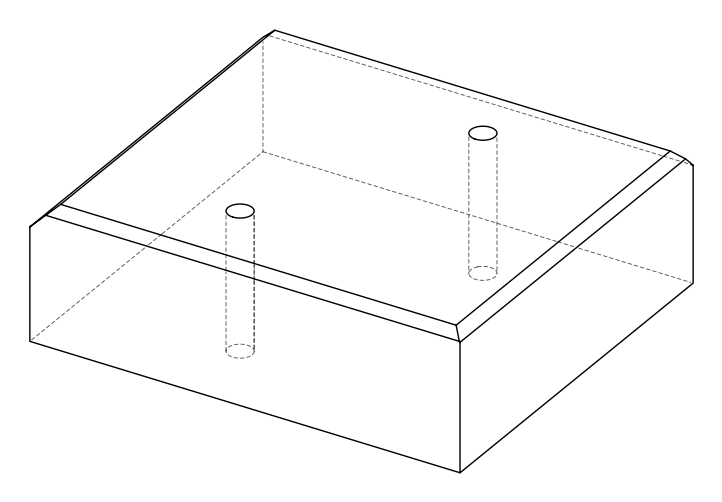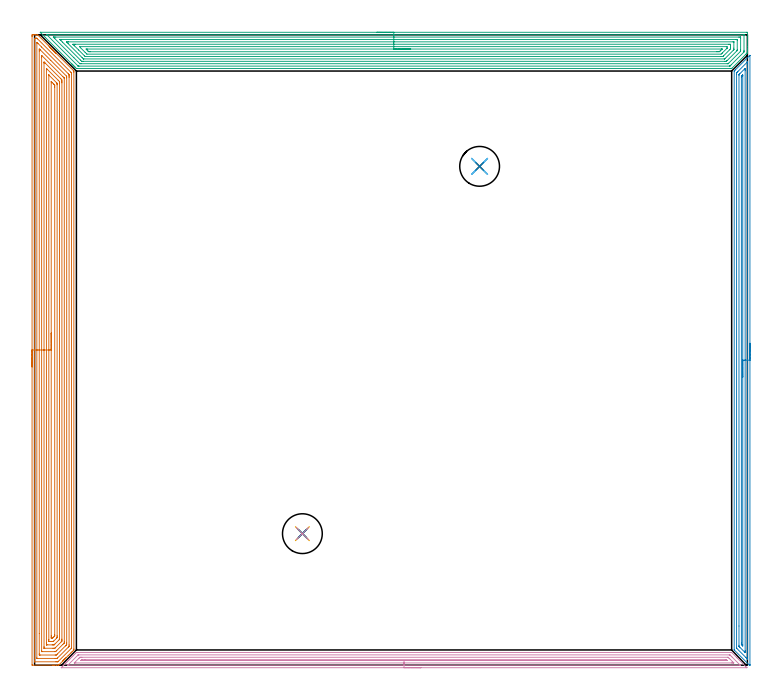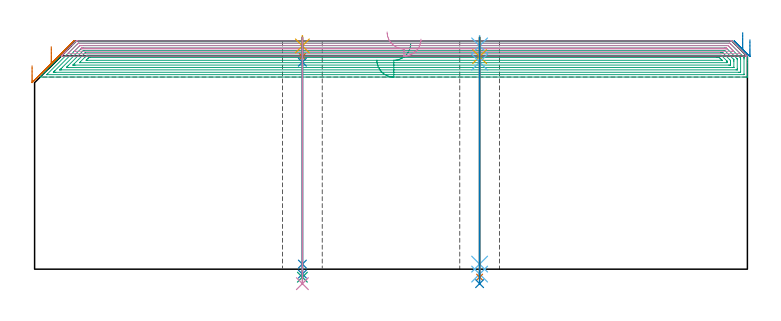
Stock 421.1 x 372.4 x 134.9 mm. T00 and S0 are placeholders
(PLAN: 14 operations, 9 tool changes, 80.7 min)
(1 AREA_MILL | FG_CHAMFER_SURFACE | UGT0205_001 | 26.43 min | 113471 mm3)
(2 AREA_MILL_1 | FG_CHAMFER_SURFACE_1 | UGT0205_001 | 11.43 min | 15819 mm3)
(3 AREA_MILL_2 | FG_CHAMFER_SURFACE_2 | UGT0205_001 | 26.26 min | 92028 mm3)
(4 AREA_MILL_3 | FG_CHAMFER_SURFACE_3 | UGT0205_001 | 12.85 min | 15925 mm3)
(5 SPOT_DRILL | STEP1HOLE | NXT0321_9005460120000 | 0.05 min | 185 mm3)
(6 SPOT_DRILL_1 | STEP1HOLE_1 | NXT0321_9005460120000 | 0.05 min | 176 mm3)
(7 DRILL_BLIND_HOLE_INTO_CENTER | STEP1HOLE | NXT0301_033 | 0.05 min | 193 mm3)
(8 GUN_DRILL_THROUGH_HOLE | STEP1HOLE | UGT0307_002 | 0.61 min | 3525 mm3)
(9 SPADE_DRILL_TO_ENLARGE_THROUGH_HOLE | STEP1HOLE | UGT0306_005 | 0.57 min | 18319 mm3)
(10 DRILL_TO_ENLARGE_THROUGH_HOLE | STEP1HOLE | UGT0301_056 | 0.58 min | 36214 mm3)
(11 DRILL_BLIND_HOLE_INTO_CENTER_1 | STEP1HOLE_1 | NXT0301_033 | 0.05 min | 190 mm3)
(12 GUN_DRILL_THROUGH_HOLE_1 | STEP1HOLE_1 | UGT0307_002 | 0.61 min | 3529 mm3)
(13 SPADE_DRILL_TO_ENLARGE_THROUGH_HOLE_1 | STEP1HOLE_1 | UGT0306_005 | 0.57 min | 18328 mm3)
(14 DRILL_TO_ENLARGE_THROUGH_HOLE_1 | STEP1HOLE_1 | UGT0301_056 | 0.58 min | 36220 mm3)
(TOOL UGT0205_001 | Chamfer Mill 20 x 3 x 45 deg. | D20 FL50 Z2)
(TOOL NXT0321_9005460120000 | NC Spot Drill, 142deg, 12mm, Carbide, Uncoated | D12 PA142 FL30 Z2)
(TOOL NXT0301_033 | Carbide Drill 6.2mm [860.1-0620-031A1-MM 2214] | D6.2 PA140 FL53 Z2)
(TOOL UGT0307_002 | Gun Drill 6 mm | D6 PA130 FL24 Z1)
(TOOL UGT0306_005 | Spade Drill 14.5mm | D14.5 PA132 FL10 Z2)
(TOOL UGT0301_056 | Twist Drill 23.5 mm | D23.5 PA118 FL155 Z2)
(OP 1 AREA_MILL)
G17 G21 G94 G90
T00 M6
G54
G17 G0 G90 X-1.5 Y176.2 S1061 M3
G43 Z144.9 H0
Z120.2
G94 G1 Y176.238 Z119.328 F250.
Y176.352 Z118.464
Y176.541 Z117.612
Y176.803 Z116.78
Y177.137 Z115.974
Y177.54 Z115.2
Y178.008 Z114.464
Y178.54 Z113.772
Y179.129 Z113.129
Y179.772 Z112.54
Y180.464 Z112.009
Y181.2 Z111.54
Y181.974 Z111.137
Y182.78 Z110.803
Y183.612 Z110.541
Y184.463 Z110.352
Y185.328 Z110.238
Y186.2 Z110.2
Y371.332
X-1.499 Y371.769 Z110.201
X-1.494 Y372.22 Z110.203
X-1.49 Y372.39 Z110.205
X-1.049 Y372.4 Z110.645
X-0.531 Z111.166
X-0.168 Z111.528
X0.351 Z112.047
X0.714 Z112.408
X1.595 Z113.293
X1.791 Y372.398 Z113.488
X1.836 Y372.365 Z113.535
X8.313 Y365.888 Z120.012
X8.646 Y365.555 Z120.344
X8.692 Y365.508 Z120.391
X8.892 Y365.309 Z120.591
X8.94 Y365.261 Z120.637
X8.99 Y365.21 Z120.689
X9.182 Y365.019 Z120.88
X9.234 Y364.967 Z120.931
X9.288 Y364.912 Z120.987
X9.471 Y364.729 Z121.17
X9.528 Y364.674 Z121.225
X9.586 Y364.614 Z121.285
X9.761 Y364.44 Z121.46
X9.822 Y364.38 Z121.518
X9.884 Y364.316 Z121.583
X10.05 Y364.15 Z121.749
X10.116 Y364.086 Z121.812
X10.182 Y364.018 Z121.882
X10.34 Y363.86 Z122.039
X10.409 Y363.792 Z122.106
X10.481 Y363.72 Z122.18
X10.63 Y363.571 Z122.329
X10.703 Y363.499 Z122.399
X10.779 Y363.422 Z122.478
X10.919 Y363.281 Z122.619
X10.997 Y363.205 Z122.693
X11.077 Y363.124 Z122.776
X11.209 Y362.991 Z122.908
X11.291 Y362.911 Z122.987
X11.375 Y362.826 Z123.074
X11.499 Y362.702 Z123.198
X11.585 Y362.617 Z123.281
X11.673 Y362.527 Z123.372
X11.788 Y362.412 Z123.488
X11.878 Y362.323 Z123.574
X11.971 Y362.229 Z123.67
X12.078 Y362.122 Z123.777
X12.172 Y362.03 Z123.868
X12.269 Y361.931 Z123.968
X12.368 Y361.833 Z124.067
X12.466 Y361.736 Z124.162
X12.567 Y361.633 Z124.267
X12.657 Y361.543 Z124.357
X12.76 Y361.442 Z124.456
X23.001 Y351.2 Z134.7
X23.19 Y351.01 Z134.888
X23.193 Y351.005 Z134.891
X23.198 Y350.991 Z134.894
X23.2 Y350.305 Z134.9
Y9.574
X23.193 Y9.003 Z134.89
X23.191 Y8.991 Z134.889
X23.19 Y8.989 Z134.888
X22.362 Y8.162 Z134.062
X21.988 Y7.786 Z133.684
X21.427 Y7.227 Z133.127
X21.093 Y6.892 Z132.79
X20.492 Y6.292 Z132.192
X19.811 Y5.611 Z131.51
X18.856 Y4.656 Z130.555
X18.636 Y4.436 Z130.336
X18.409 Y4.209 Z130.108
X18.342 Y4.14 Z130.038
X18.277 Y4.076 Z129.976
X18.111 Y3.911 Z129.81
X18.048 Y3.847 Z129.745
X17.987 Y3.787 Z129.686
X17.813 Y3.612 Z129.512
X17.754 Y3.553 Z129.451
X17.698 Y3.497 Z129.397
X17.515 Y3.314 Z129.214
X17.461 Y3.259 Z129.157
X17.408 Y3.208 Z129.107
X17.217 Y3.016 Z128.916
X17.167 Y2.965 Z128.864
X17.118 Y2.918 Z128.817
X16.919 Y2.718 Z128.618
X16.873 Y2.672 Z128.57
X16.829 Y2.628 Z128.528
X16.62 Y2.42 Z128.319
X14.534 Y0.333 Z126.233
X14.376 Y0.174 Z126.072
X14.232 Y0.035 Z125.93
X14.195 Y0.006 Z125.891
X14.155 Y0.002 Z125.853
X14.129 Y0. Z125.827
X13.054 Z124.748
X11.809 Z123.506
X11.291 Z122.985
X10.668 Z122.364
X-1.059 Z110.638
X-1.311 Y0.003 Z110.387
X-1.492 Y0.01 Z110.206
X-1.499 Y0.194 Z110.199
X-1.5 Y186.2 Z110.2
X-0.086 Z111.614
X-0.085 Y369.896 Z111.615
X-0.084 Y369.98 Z111.616
X-0.079 Y370.376 Z111.621
X0.307 Y370.393 Z112.007
X0.714 Y370.397 Z112.414
X1.183 Y370.398 Z112.883
X1.284 Y370.394 Z112.984
X1.334 Y370.39 Z113.034
X1.421 Y370.317 Z113.121
X1.595 Y370.151 Z113.295
X1.77 Y369.98 Z113.47
X21.444 Y350.305 Z133.144
X21.599 Y350.145 Z133.299
X21.723 Y350.016 Z133.423
X21.779 Y349.946 Z133.479
X21.786 Y349.411 Z133.486
X21.785 Y10.469 Z133.485
X21.78 Y10.064 Z133.48
X21.779 Y10.043 Z133.479
X21.768 Y10.026 Z133.468
X21.74 Y9.993 Z133.44
X21.686 Y9.937 Z133.386
X21.598 Y9.848 Z133.298
X14.052 Y2.302 Z125.752
X13.935 Y2.187 Z125.635
X13.802 Y2.06 Z125.502
X13.755 Y2.017 Z125.455
X13.701 Y2.01 Z125.401
X13.465 Y2.003 Z125.165
X13.054 Y2.001 Z124.754
X12.586 Y2. Z124.286
X0.015 Y2.001 Z111.715
X-0.019 Y2.002 Z111.681
X-0.055 Y2.006 Z111.645
X-0.079 Y2.01 Z111.621
X-0.08 Y2.038 Z111.62
X-0.085 Y2.336 Z111.615
X-0.086 Y186.2 Z111.614
X1.329 Z113.029
Y367.567
X1.331 Y367.838 Z113.031
X1.333 Y367.915 Z113.033
X1.335 Y367.948 Z113.035
X1.352 Y367.936 Z113.052
X1.46 Y367.835 Z113.16
X1.595 Y367.704 Z113.295
X2.004 Y367.297 Z113.704
X4.128 Y365.173 Z115.828
X19.89 Y349.411 Z131.59
X20.105 Y349.194 Z131.805
X20.27 Y349.023 Z131.97
X20.351 Y348.938 Z132.051
X20.364 Y348.786 Z132.064
X20.368 Y348.517 Z132.068
X20.37 Y348.247 Z132.07
X20.371 Y347.622 Z132.071
X20.372 Y347.352 Z132.072
X20.371 Y11.987 Z132.071
X20.368 Y11.363 Z132.068
X20.366 Y11.099 Z132.066
X20.358 Y11.069 Z132.058
X20.34 Y11.046 Z132.04
X20.288 Y10.991 Z131.988
X20.105 Y10.804 Z131.805
X19.939 Y10.638 Z131.639
X13.508 Y4.209 Z125.208
X13.353 Y4.061 Z125.053
X13.31 Y4.021 Z125.01
X13.251 Y4.008 Z124.951
X13.054 Y4.005 Z124.754
X12.377 Y4. Z124.077
X12.172 Z123.872
X1.8 Z113.5
X1.595 Y4.003 Z113.295
X1.39 Y4.008 Z113.09
X1.337 Y4.01 Z113.037
X1.334 Y4.047 Z113.034
X1.331 Y4.119 Z113.031
X1.329 Y4.209 Z113.029
Y186.2
X2.743 Z114.443
Y362.826
X2.744 Y363.449 Z114.444
X2.746 Y363.72 Z114.446
X2.75 Y364.078 Z114.45
X3.127 Y363.72 Z114.827
X3.358 Y363.492 Z115.058
X9.578 Y357.273 Z121.278
X18.832 Y348.019 Z130.532
X18.95 Y347.899 Z130.65
X18.953 Y347.622 Z130.653
X18.957 Y346.999 Z130.657
Y13.152
X18.955 Y12.53 Z130.655
X18.951 Y12.257 Z130.651
X18.947 Y12.107 Z130.647
X18.848 Y12.004 Z130.548
X18.721 Y11.873 Z130.421
X18.342 Y11.491 Z130.042
X18.279 Y11.427 Z129.979
X13.395 Y6.545 Z125.095
X13.054 Y6.209 Z124.754
X12.946 Y6.107 Z124.646
X12.829 Y6.01 Z124.529
X12.611 Y6.006 Z124.311
X12.172 Y6. Z123.872
X3.358 Z115.058
X2.918 Y6.004 Z114.618
X2.81 Y6.007 Z114.51
X2.759 Y6.01 Z114.459
X2.75 Y6.04 Z114.45
X2.748 Y6.143 Z114.448
X2.744 Y6.621 Z114.444
X2.743 Y18.684 Z114.443
Y186.2
X4.157 Z115.857
Y359.332
X4.163 Y360.143 Z115.863
X4.164 Y360.219 Z115.864
X4.239 Y360.159 Z115.939
X4.258 Y360.143 Z115.958
X16.78 Y347.622 Z128.48
X17.461 Y346.938 Z129.161
X17.51 Y346.884 Z129.21
X17.533 Y346.857 Z129.233
X17.537 Y346.811 Z129.237
X17.541 Y346.728 Z129.241
X17.542 Y346.645 Z129.242
Y13.963
X17.536 Y13.152 Z129.236
X17.502 Y13.11 Z129.202
X17.461 Y13.064 Z129.161
X17.062 Y12.662 Z128.762
X16.659 Y12.257 Z128.359
X13.068 Y8.666 Z124.768
X12.622 Y8.224 Z124.322
X12.47 Y8.077 Z124.17
X12.415 Y8.025 Z124.115
X12.339 Y8.01 Z124.039
X12.172 Y8.005 Z123.872
X11.96 Y8.001 Z123.66
X4.239 Z115.939
X4.195 Y8.003 Z115.895
X4.171 Y8.006 Z115.871
X4.164 Y8.008 Z115.864
X4.162 Y8.094 Z115.862
X4.158 Y8.429 Z115.858
X4.157 Y8.596 Z115.857
Y8.68
Y186.2
X5.571 Z117.271
X5.572 Y355.671 Z117.272
X5.573 Y356.107 Z117.273
X5.575 Y356.254 Z117.275
X5.578 Y356.353 Z117.278
X5.727 Y356.213 Z117.427
X6.002 Y355.946 Z117.702
X6.281 Y355.671 Z117.981
X15.224 Y346.728 Z126.924
X15.698 Y346.252 Z127.398
X16.112 Y345.834 Z127.812
X16.122 Y345.403 Z127.822
X16.126 Y344.939 Z127.826
X16.128 Y344.502 Z127.828
X16.129 Y344.045 Z127.829
Y15.397
X16.128 Y14.94 Z127.828
X16.125 Y14.507 Z127.825
X16.122 Y14.275 Z127.822
X16.109 Y14.169 Z127.809
X15.995 Y14.046 Z127.695
X15.847 Y13.895 Z127.547
X15.698 Y13.745 Z127.398
X12.295 Y10.344 Z123.995
X12.172 Y10.223 Z123.872
X11.957 Y10.017 Z123.657
X11.746 Y10.007 Z123.446
X11.291 Y10.002 Z122.991
X10.871 Y10. Z122.571
X6.002 Y10.001 Z117.702
X5.581 Y10.002 Z117.281
X5.575 Y10.007 Z117.275
X5.573 Y10.01 Z117.273
X5.572 Y10.469 Z117.272
X5.571 Y10.906 Z117.271
Y186.2
X6.985 Z118.685
X6.986 Y352.094 Z118.686
X6.988 Y352.396 Z118.688
X6.99 Y352.471 Z118.69
X6.991 Y352.494 Z118.691
X7.008 Y352.483 Z118.708
X7.08 Y352.415 Z118.78
X7.408 Y352.094 Z119.108
X13.935 Y345.568 Z125.635
X14.562 Y344.939 Z126.262
X14.652 Y344.843 Z126.352
X14.705 Y344.786 Z126.405
X14.708 Y344.741 Z126.408
X14.711 Y344.544 Z126.411
X14.714 Y344.149 Z126.414
X14.715 Y344.045 Z126.415
X14.714 Y15.835 Z126.414
X14.71 Y15.439 Z126.41
X14.708 Y15.243 Z126.408
X14.698 Y15.207 Z126.398
X14.675 Y15.18 Z126.375
X14.629 Y15.13 Z126.329
X14.443 Y14.94 Z126.143
X11.967 Y12.465 Z123.667
X11.758 Y12.257 Z123.458
X11.518 Y12.027 Z123.218
X11.48 Y12.01 Z123.18
X11.417 Y12.006 Z123.117
X11.291 Y12.003 Z122.991
X10.663 Y12. Z122.363
X10.409 Z122.109
X7.765 Z119.465
X7.136 Y12.001 Z118.836
X7.042 Y12.006 Z118.742
X7.012 Y12.01 Z118.712
X6.992 Y12.018 Z118.692
X6.99 Y12.059 Z118.69
X6.987 Y12.153 Z118.687
X6.986 Y12.257 Z118.686
X6.985 Y13.049 Z118.685
Y186.2
X8.4 Z120.1
Y348.517
X8.401 Y348.604 Z120.101
X8.403 Y348.632 Z120.103
X8.404 Y348.635 Z120.104
X8.409 Y348.634 Z120.109
X8.451 Y348.598 Z120.151
X8.536 Y348.517 Z120.236
X13.054 Y343.999 Z124.754
X13.26 Y343.784 Z124.96
X13.284 Y343.758 Z124.984
X13.293 Y343.701 Z124.993
X13.297 Y343.568 Z124.997
X13.299 Y343.401 Z124.999
X13.3 Y343.151 Z125.
Y342.9
Y17.373
X13.297 Y16.729 Z124.997
X13.294 Y16.485 Z124.994
X13.287 Y16.246 Z124.987
X13.054 Y16.003 Z124.754
X12.971 Y15.918 Z124.671
X11.291 Y14.239 Z122.991
X11.193 Y14.145 Z122.893
X11.087 Y14.046 Z122.787
X10.453 Y14.002 Z122.153
X10.409 Y14.001 Z122.109
X9.573 Y14. Z121.273
X8.689 Y14.003 Z120.389
X8.646 Y14.008 Z120.346
X8.407 Y14.046 Z120.107
X8.404 Y14.293 Z120.104
X8.4 Y14.94 Z120.1
Y15.191
Y186.2
X9.814 Z121.514
Y344.045
X9.816 Y344.647 Z121.516
X9.818 Y344.735 Z121.518
X9.82 Y344.771 Z121.52
X9.983 Y344.613 Z121.683
X10.263 Y344.339 Z121.963
X10.409 Y344.194 Z122.109
X10.559 Y344.045 Z122.259
X11.291 Y343.313 Z122.991
X11.451 Y343.151 Z123.151
X11.616 Y342.975 Z123.316
X11.879 Y342.693 Z123.579
X11.882 Y342.55 Z123.582
X11.885 Y342.256 Z123.585
X11.886 Y341.652 Z123.586
Y341.362
Y17.914
X11.884 Y17.623 Z123.584
X11.88 Y17.322 Z123.58
X11.879 Y17.288 Z123.579
X11.861 Y17.265 Z123.561
X11.821 Y17.221 Z123.521
X11.755 Y17.152 Z123.455
X11.333 Y16.729 Z123.033
X10.867 Y16.264 Z122.567
X10.713 Y16.112 Z122.413
X10.656 Y16.06 Z122.356
X10.624 Y16.032 Z122.324
X10.585 Y16.022 Z122.285
X10.409 Y16.01 Z122.109
X10.244 Y16.003 Z121.944
X9.995 Y16.006 Z121.695
X9.87 Y16.01 Z121.57
X9.82 Y16.016 Z121.52
X9.819 Y16.054 Z121.519
X9.815 Y16.438 Z121.515
X9.814 Y16.729 Z121.514
Y17.333
Y186.2
Y187.072 Z121.552
Y187.936 Z121.666
Y188.788 Z121.855
Y189.62 Z122.117
Y190.426 Z122.451
Y191.2 Z122.854
Y191.936 Z123.322
Y192.628 Z123.853
Y193.271 Z124.443
Y193.86 Z125.086
Y194.391 Z125.778
Y194.86 Z126.514
Y195.263 Z127.288
Y195.597 Z128.094
Y195.859 Z128.926
Y196.048 Z129.777
Y196.162 Z130.642
Y196.2 Z131.514
G0 Z144.9
M5
M2
(OP 2 AREA_MILL_1)
G17 G21 G94 G90
T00 M6
G54
G17 G0 G90 X422.6 Y190.184 S1061 M3
G43 Z144.9 H0
Z135.6
G94 G1 Y190.146 Z134.728 F250.
Y190.032 Z133.864
Y189.843 Z133.012
Y189.581 Z132.18
Y189.247 Z131.374
Y188.844 Z130.6
Y188.375 Z129.864
Y187.844 Z129.172
Y187.255 Z128.529
Y186.612 Z127.94
Y185.92 Z127.408
Y185.184 Z126.94
Y184.41 Z126.537
Y183.604 Z126.203
Y182.772 Z125.941
Y181.92 Z125.752
Y181.055 Z125.638
Y180.184 Z125.6
Y0.246
X422.595 Y0.113 Z125.605
X422.593 Y0.07 Z125.607
X422.57 Y0.038 Z125.629
X422.532 Y0.001 Z125.666
X422.466 Y-0.058 Z125.73
X422.353 Y0.001 Z125.845
X422.228 Y0.09 Z125.972
X422.198 Y0.112 Z126.002
X413.322 Y8.978 Z134.878
X413.307 Y9.004 Z134.893
X413.3 Y9.239 Z134.9
Y350.749
X413.305 Y351.004 Z134.891
X413.927 Y351.627 Z134.273
X422.279 Y359.98 Z125.919
X422.42 Y360.122 Z125.776
X422.581 Y360.278 Z125.617
X422.595 Y360.283 Z125.603
X422.599 Y360.278 Z125.599
X422.6 Y180.184 Z125.6
X421.186 Z127.014
Y4.027
X421.185 Y3.92 Z127.015
X421.181 Y3.706 Z127.019
X421.177 Y3.591 Z127.023
X421.146 Y3.618 Z127.054
X421.079 Y3.681 Z127.121
X420.624 Y4.133 Z127.576
X420.185 Y4.571 Z128.015
X414.821 Y9.93 Z133.379
X414.764 Y9.988 Z133.436
X414.738 Y10.019 Z133.462
X414.727 Y10.034 Z133.473
X414.721 Y10.068 Z133.479
X414.716 Y10.28 Z133.484
X414.715 Y10.386 Z133.485
X414.714 Y349.069 Z133.486
X414.719 Y349.855 Z133.481
X414.72 Y349.956 Z133.48
X414.821 Y350.063 Z133.379
X415.161 Y350.409 Z133.039
X415.498 Y350.749 Z132.702
X420.858 Y356.109 Z127.342
X420.97 Y356.218 Z127.23
X421.079 Y356.322 Z127.121
X421.179 Y356.411 Z127.021
X421.183 Y356.215 Z127.017
X421.185 Y356.109 Z127.015
X421.186 Y180.184 Z127.014
X419.772 Z128.428
X419.771 Y8.6 Z128.429
Y8.121
X419.767 Y7.706 Z128.433
X419.765 Y7.486 Z128.435
X419.76 Y7.456 Z128.44
X419.678 Y7.534 Z128.522
X419.499 Y7.706 Z128.701
X416.609 Y10.592 Z131.591
X416.266 Y10.939 Z131.934
X416.182 Y11.027 Z132.018
X416.142 Y11.07 Z132.058
X416.135 Y11.121 Z132.065
X416.133 Y11.28 Z132.067
X416.129 Y11.759 Z132.071
X416.128 Y23.135 Z132.072
X416.129 Y348.549 Z132.071
X416.13 Y348.755 Z132.07
X416.132 Y348.858 Z132.068
X416.135 Y348.908 Z132.065
X416.141 Y348.93 Z132.059
X416.166 Y348.962 Z132.034
X416.386 Y349.185 Z131.814
X416.609 Y349.41 Z131.591
X419.513 Y352.313 Z128.687
X419.738 Y352.535 Z128.462
X419.747 Y352.537 Z128.453
X419.765 Y352.535 Z128.435
X419.768 Y352.268 Z128.432
X419.77 Y352.056 Z128.43
X419.771 Y351.642 Z128.429
X419.772 Y351.162 Z128.428
Y180.184
X418.357 Z129.843
Y12.173
X418.351 Y11.36 Z129.849
X418.35 Y11.326 Z129.85
X417.941 Y11.722 Z130.259
X417.55 Y12.126 Z130.65
X417.546 Y12.173 Z130.654
X417.544 Y12.213 Z130.656
X417.543 Y13.027 Z130.657
Y347.209
X417.544 Y347.619 Z130.656
X417.547 Y347.824 Z130.653
X417.55 Y347.872 Z130.65
X417.566 Y347.906 Z130.634
X417.613 Y347.959 Z130.587
X417.718 Y348.069 Z130.482
X417.796 Y348.147 Z130.404
X418.058 Y348.407 Z130.142
X418.321 Y348.663 Z129.879
X418.344 Y348.684 Z129.856
X418.35 Y348.637 Z129.85
X418.354 Y348.462 Z129.846
X418.357 Y348.108 Z129.843
Y348.069
Y180.184
Y179.312 Z129.881
Y178.447 Z129.995
Y177.596 Z130.183
Y176.764 Z130.446
Y175.958 Z130.78
Y175.184 Z131.182
Y174.448 Z131.651
Y173.756 Z132.182
Y173.113 Z132.772
Y172.523 Z133.415
Y171.992 Z134.107
Y171.524 Z134.843
Y171.121 Z135.616
Y170.787 Z136.422
Y170.525 Z137.254
Y170.336 Z138.106
Y170.222 Z138.971
Y170.184 Z139.843
G0 Z144.9
M5
M2
(OP 3 AREA_MILL_2)
G17 G21 G94 G90
T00 M6
G54
G17 G0 G90 X202.2 Y373.9 S1061 M3
G43 Z144.9 H0
Z123.5
G94 G1 X202.238 Z122.628 F250.
X202.352 Z121.763
X202.541 Z120.912
X202.803 Z120.08
X203.137 Z119.274
X203.54 Z118.5
X204.008 Z117.764
X204.54 Z117.072
X205.129 Z116.429
X205.772 Z115.84
X206.464 Z115.308
X207.2 Z114.84
X207.974 Z114.437
X208.78 Z114.103
X209.612 Z113.841
X210.464 Z113.652
X211.328 Z113.538
X212.2 Z113.5
X420.475
X420.855 Y373.896 Z113.503
X421.09 Y373.892 Z113.506
X421.1 Y373.653 Z113.744
Y365.415 Z121.98
Y363.997 Z123.4
Y362.757 Z124.637
Y361.959 Z125.44
Y361.915 Z125.483
X421.099 Y361.871 Z125.527
X421.096 Y361.807 Z125.59
X421.07 Y361.774 Z125.624
X420.863 Y361.562 Z125.837
X420.795 Y361.494 Z125.905
X420.287 Y360.985 Z126.411
X411.965 Y352.664 Z134.733
X411.805 Y352.504 Z134.89
X411.536 Y352.5 Z134.9
X24.931
X24.705 Y352.504 Z134.889
X24.661 Y352.542 Z134.854
X24.57 Y352.629 Z134.768
X24.185 Y353.013 Z134.383
X24.038 Y353.161 Z134.237
X23.893 Y353.306 Z134.091
X23.742 Y353.456 Z133.939
X23.591 Y353.608 Z133.79
X23.454 Y353.745 Z133.652
X23.299 Y353.899 Z133.496
X23.144 Y354.055 Z133.343
X23.015 Y354.184 Z133.213
X22.856 Y354.342 Z133.053
X22.697 Y354.502 Z132.896
X22.576 Y354.623 Z132.775
X22.413 Y354.785 Z132.61
X22.25 Y354.949 Z132.449
X22.137 Y355.062 Z132.336
X21.97 Y355.227 Z132.167
X21.803 Y355.396 Z132.002
X6.303 Y370.896 Z116.503
X3.59 Y373.609 Z113.789
X3.479 Y373.721 Z113.677
X3.375 Y373.83 Z113.568
X3.318 Y373.892 Z113.506
X3.444 Y373.899 Z113.501
X3.479 Y373.9 Z113.5
X212.2
Y372.486 Z114.914
X418.91 Y372.485 Z114.915
X419.013 Y372.484 Z114.916
X419.064 Y372.482 Z114.918
X419.084 Y372.479 Z114.921
X419.09 Y372.469 Z114.931
X419.094 Y372.351 Z115.049
X419.099 Y372.093 Z115.307
X419.1 Y363.234 Z124.166
X419.096 Y362.757 Z124.643
X419.091 Y362.357 Z125.043
X419.078 Y362.24 Z125.16
X418.704 Y361.854 Z125.546
X411.536 Y354.685 Z132.715
X411.14 Y354.291 Z133.109
X410.971 Y354.126 Z133.274
X410.834 Y353.996 Z133.404
X410.747 Y353.921 Z133.479
X410.642 Y353.915 Z133.485
X410.626
X26.273 Y353.914 Z133.486
X25.818 Y353.917 Z133.483
X25.764 Y353.919 Z133.481
X25.741 Y353.921 Z133.479
X25.697 Y353.961 Z133.439
X25.554 Y354.099 Z133.301
X25.379 Y354.271 Z133.129
X7.501 Y372.149 Z115.251
X7.29 Y372.361 Z115.039
X7.218 Y372.437 Z114.963
X7.19 Y372.47 Z114.93
X7.184 Y372.48 Z114.92
X7.196 Y372.481 Z114.919
X7.296 Y372.484 Z114.916
X7.501 Y372.486 Z114.914
X212.2
Y371.072 Z116.328
X416.005 Y371.071 Z116.329
X416.555 Y371.07 Z116.33
X416.899 Y371.067 Z116.333
X417.013 Y371.065 Z116.335
X417.09 Y371.056 Z116.344
X417.094 Y370.929 Z116.471
X417.098 Y370.73 Z116.67
X417.1 Y370.531 Z116.869
X417.099 Y363.444 Z123.956
X417.091 Y362.757 Z124.643
X417.09 Y362.709 Z124.691
X417.064 Y362.675 Z124.725
X417.026 Y362.631 Z124.769
X416.899 Y362.499 Z124.901
X410.071 Y355.67 Z131.73
X409.909 Y355.511 Z131.889
X409.748 Y355.356 Z132.044
X409.71 Y355.335 Z132.065
X409.679 Y355.333 Z132.067
X409.611 Y355.33 Z132.07
X409.474 Y355.329 Z132.071
X409.199 Y355.328 Z132.072
X27.511 Y355.329 Z132.071
X27.166 Y355.33 Z132.07
X26.822 Y355.334 Z132.066
X26.78 Y355.335 Z132.065
X26.757 Y355.354 Z132.046
X26.707 Y355.397 Z132.003
X26.613 Y355.488 Z131.912
X23.211 Y358.888 Z128.512
X11.97 Y370.129 Z117.271
X11.372 Y370.73 Z116.67
X11.077 Y371.031 Z116.369
X11.055 Y371.065 Z116.335
X11.077 Y371.066 Z116.334
X11.627 Y371.07 Z116.33
X11.97 Y371.071 Z116.329
X12.519 Y371.072 Z116.328
X212.2
Y369.657 Z117.743
X414.406
X414.985 Y369.655 Z117.745
X415.046 Y369.653 Z117.747
X415.082 Y369.651 Z117.749
X415.09 Y369.612 Z117.788
X415.094 Y369.398 Z118.002
X415.1 Y368.969 Z118.431
Y363.654 Z123.746
X415.092 Y363.206 Z124.194
X415.09 Y363.153 Z124.247
X415.061 Y363.119 Z124.281
X415.005 Y363.057 Z124.343
X414.908 Y362.958 Z124.442
X409.125 Y357.174 Z130.226
X408.854 Y356.904 Z130.496
X408.732 Y356.789 Z130.611
X408.699 Y356.759 Z130.641
X408.66 Y356.749 Z130.651
X407.96 Y356.744 Z130.656
X407.772 Y356.743 Z130.657
X28.765
X28.06 Y356.748 Z130.652
X27.865 Y356.75 Z130.65
X27.166 Y357.386 Z130.014
X27.108 Y357.442 Z129.958
X16.44 Y368.109 Z119.291
X15.591 Y368.958 Z118.442
X15.157 Y369.392 Z118.008
X14.968 Y369.584 Z117.816
X14.924 Y369.633 Z117.767
X14.91 Y369.651 Z117.749
X14.913 Y369.652 Z117.748
X14.977 Y369.654 Z117.746
X15.546 Y369.657 Z117.743
X15.734
X212.2
Y368.243 Z119.157
X412.602
X412.947 Y368.24 Z119.16
X413.045 Y368.237 Z119.163
X413.091 Y368.235 Z119.165
X413.093 Y368.224 Z119.176
X413.097 Y368.167 Z119.233
X413.099 Y368.072 Z119.328
X413.1 Y364.529 Z122.871
X413.098 Y363.866 Z123.534
X413.092 Y363.643 Z123.757
X413.09 Y363.604 Z123.796
X413.059 Y363.567 Z123.833
X413. Y363.502 Z123.898
X412.907 Y363.406 Z123.994
X412.789 Y363.287 Z124.113
X407.829 Y358.328 Z129.072
X407.673 Y358.18 Z129.22
X407.658 Y358.168 Z129.232
X407.617 Y358.164 Z129.236
X407.526 Y358.16 Z129.24
X407.412 Y358.158 Z129.242
X29.126 Y358.157 Z129.243
X28.954 Y358.159 Z129.241
X28.897 Y358.161 Z129.239
X28.856 Y358.164 Z129.236
X28.821 Y358.193 Z129.207
X28.679 Y358.328 Z129.072
X28.06 Y358.938 Z128.462
X19.812 Y367.186 Z120.214
X19.121 Y367.88 Z119.52
X18.938 Y368.072 Z119.328
X18.794 Y368.237 Z119.163
X18.952 Y368.24 Z119.16
X19.121 Y368.242 Z119.158
X19.843 Y368.243 Z119.157
X20.015
X212.2
Y366.829 Z120.571
X410.109 Y366.828 Z120.572
X410.642 Y366.826 Z120.574
X411.01 Y366.822 Z120.578
X411.09 Y366.815 Z120.585
X411.096 Y366.736 Z120.664
X411.099 Y366.3 Z121.1
X411.1 Y365.847 Z121.553
Y365.415 Z121.985
X411.099 Y364.961 Z122.439
X411.095 Y364.529 Z122.871
X411.09 Y364.087 Z123.313
X410.693 Y363.643 Z123.757
X410.668 Y363.617 Z123.783
X407.066 Y360.014 Z127.386
X406.66 Y359.617 Z127.783
X406.626 Y359.586 Z127.814
X406.571 Y359.578 Z127.822
X406.439 Y359.575 Z127.825
X406.172 Y359.573 Z127.827
X405.812 Y359.571 Z127.829
X405.279
X30.115 Y359.572 Z127.828
X29.981 Y359.573 Z127.827
X29.915 Y359.576 Z127.824
X29.886 Y359.578 Z127.822
X29.848 Y359.608 Z127.792
X29.35 Y360.1 Z127.3
X26.026 Y363.421 Z123.979
X23.591 Y365.857 Z121.543
X23.148 Y366.3 Z121.1
X22.697 Y366.756 Z120.644
X22.643 Y366.816 Z120.584
X22.697 Y366.822 Z120.578
X23.061 Y366.826 Z120.574
X23.591 Y366.828 Z120.572
X23.952 Y366.829 Z120.571
X212.2
Y365.415 Z121.985
X409.09
X409.095 Y365.176 Z122.224
X409.09 Y364.529 Z122.871
X409.051 Y364.464 Z122.936
X408.987 Y364.394 Z123.006
X408.854 Y364.253 Z123.147
X406.324 Y361.721 Z125.679
X406.172 Y361.57 Z125.83
X405.876 Y361.279 Z126.121
X405.576 Y360.985 Z126.415
X30.924
X30.742 Y361.16 Z126.24
X30.026 Y361.871 Z125.529
X29.848 Y362.049 Z125.351
X27.166 Y364.732 Z122.668
X26.495 Y365.415 Z121.985
X212.2
Y364.001 Z123.399
X405.936 Y364. Z123.4
X406.035 Y363.998 Z123.402
X406.099 Y363.994 Z123.406
X406.132 Y363.99 Z123.41
X406.111 Y363.965 Z123.435
X406.041 Y363.889 Z123.511
X405.539 Y363.385 Z124.015
X405.094 Y362.94 Z124.46
X404.909 Y362.757 Z124.643
X404.645 Y362.499 Z124.901
X404.556 Y362.414 Z124.986
X404.385 Y362.407 Z124.993
X403.85 Y362.401 Z124.999
X403.491 Y362.4 Z125.
X402.958
X32.89
X32.53 Y362.402 Z124.998
X31.99 Y362.407 Z124.993
X31.636 Y362.714 Z124.686
X31.591 Y362.757 Z124.643
X30.742 Y363.605 Z123.795
X30.707 Y363.643 Z123.757
X30.388 Y363.993 Z123.407
X30.742 Y363.997 Z123.403
X31.276 Y364. Z123.4
X212.2 Y364.001 Z123.399
X213.072 Z123.438
X213.936 Z123.551
X214.788 Z123.74
X215.62 Z124.003
X216.426 Z124.336
X217.2 Z124.739
X217.936 Z125.208
X218.628 Z125.739
X219.271 Z126.328
X219.86 Z126.972
X220.392 Z127.664
X220.86 Z128.4
X221.263 Z129.173
X221.597 Z129.979
X221.859 Z130.811
X222.048 Z131.663
X222.162 Z132.528
X222.2 Z133.4
G0 Z144.9
M5
M2
(OP 4 AREA_MILL_3)
G17 G21 G94 G90
T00 M6
G54
G17 G0 G90 X228.25 Y-1.5 S1061 M3
G43 Z144.9 H0
Z135.9
G94 G1 X228.212 Z135.028 F250.
X228.098 Z134.164
X227.909 Z133.312
X227.647 Z132.48
X227.313 Z131.674
X226.91 Z130.9
X226.442 Z130.164
X225.911 Z129.472
X225.321 Z128.829
X224.678 Z128.24
X223.986 Z127.708
X223.25 Z127.24
X222.476 Z126.837
X221.67 Z126.503
X220.838 Z126.241
X219.987 Z126.052
X219.122 Z125.938
X218.25 Z125.9
X15.874 Y-1.499 Z125.901
X15.839 Y-1.498
X15.718 Y-1.492 Z125.906
X15.774 Y-1.429 Z125.969
X15.874 Y-1.326 Z126.072
X16.32 Y-0.878 Z126.518
X16.652 Y-0.549 Z126.851
X16.877 Y-0.323 Z127.076
X17.099 Y-0.101 Z127.298
X17.214 Y0.015 Z127.412
X17.569 Y0.369 Z127.768
X17.748 Y0.548 Z127.947
X17.985 Y0.785 Z128.184
X18.107 Y0.909 Z128.305
X18.486 Y1.286 Z128.685
X18.619 Y1.419 Z128.819
X19.164 Y1.967 Z129.361
X19.448 Y2.247 Z129.647
X19.462 Y2.262 Z129.662
X20.05 Y2.852 Z130.247
X20.341 Y3.141 Z130.541
X20.936 Y3.738 Z131.134
X21.232 Y4.032 Z131.432
X21.822 Y4.624 Z132.02
X22.154 Y4.954 Z132.354
X22.708 Y5.51 Z132.906
X23.072 Y5.872 Z133.271
X23.594 Y6.396 Z133.792
X24.186 Y6.987 Z134.386
X24.629 Y7.429 Z134.829
X24.635 Y7.435 Z134.834
X24.705 Y7.5 Z134.883
X25.255 Z134.9
X411.245
X411.795 Z134.883
X411.865 Y7.435 Z134.834
X414.973 Y4.329 Z131.726
X420.288 Y-0.986 Z126.41
X420.73 Y-1.429 Z125.97
X420.776 Y-1.478 Z125.921
X420.783 Y-1.495 Z125.904
X420.776 Y-1.5 Z125.9
X218.25
Y-0.086 Z127.314
X19.879
X19.692 Y-0.083 Z127.317
X19.6 Y-0.079 Z127.321
X19.584 Y-0.075 Z127.325
X19.591 Y-0.066 Z127.334
X19.623 Y-0.029 Z127.371
X19.721 Y0.071 Z127.471
X19.821 Y0.172 Z127.572
X25.255 Y5.605 Z133.005
X25.505 Y5.853 Z133.253
X25.724 Y6.065 Z133.465
X25.742 Y6.079 Z133.479
X25.765 Y6.082 Z133.482
X25.819 Y6.085 Z133.485
X25.929 Y6.086 Z133.486
X26.149
X410.366
X410.586 Y6.084 Z133.484
X410.695 Y6.082 Z133.482
X410.746 Y6.079 Z133.479
X410.84 Y5.998 Z133.398
X411.245 Y5.603 Z133.003
X411.635 Y5.215 Z132.615
X412.138 Y4.712 Z132.112
X416.812 Y0.038 Z127.438
X416.881 Y-0.033 Z127.367
X416.907 Y-0.063 Z127.337
X416.917 Y-0.079 Z127.321
X416.911 Y-0.08 Z127.32
X416.811 Y-0.084 Z127.316
X416.606 Y-0.086 Z127.314
X218.25
Y1.328 Z128.728
X24.362 Y1.329 Z128.729
X23.812 Y1.33 Z128.73
X23.501 Y1.334 Z128.734
X23.468 Y1.336 Z128.736
X23.453 Y1.344 Z128.744
X23.458 Y1.353 Z128.753
X23.468 Y1.368 Z128.768
X26.149 Y4.049 Z131.449
X26.432 Y4.329 Z131.729
X26.74 Y4.629 Z132.029
X26.787 Y4.665 Z132.065
X26.87 Y4.667 Z132.067
X27.042 Y4.669 Z132.069
X27.59 Y4.671 Z132.071
X27.936 Y4.672 Z132.072
X409.458 Y4.671 Z132.071
X409.573 Y4.67 Z132.07
X409.665 Y4.667 Z132.067
X409.722 Y4.665 Z132.065
X409.759 Y4.63 Z132.03
X410.069 Y4.329 Z131.729
X410.351 Y4.049 Z131.449
X410.958 Y3.443 Z130.843
X412.138 Y2.262 Z129.662
X412.727 Y1.671 Z129.071
X413.032 Y1.361 Z128.761
X413.047 Y1.335 Z128.735
X413.032 Y1.334 Z128.734
X412.483 Y1.33 Z128.73
X412.138 Y1.329 Z128.729
X411.591 Y1.328 Z128.728
X218.25
Y2.743 Z130.143
X27.936
X27.747 Y2.744 Z130.144
X27.409 Y2.75 Z130.15
X27.315 Y2.755 Z130.155
X27.375 Y2.82 Z130.22
X27.451 Y2.9 Z130.3
X27.519 Y2.97 Z130.37
X27.679 Y3.127 Z130.527
X27.746 Y3.19 Z130.59
X27.811 Y3.25 Z130.65
X27.936 Y3.253 Z130.653
X28.124 Y3.256 Z130.656
X29.723 Y3.257 Z130.657
X408.045
X408.564 Y3.255 Z130.655
X408.65 Y3.253 Z130.653
X408.678 Y3.251 Z130.651
X408.703 Y3.236 Z130.636
X408.753 Y3.19 Z130.59
X408.949 Y2.999 Z130.399
X409.137 Y2.807 Z130.207
X409.181 Y2.759 Z130.159
X409.187 Y2.749 Z130.149
X409.169 Y2.748 Z130.148
X409.084 Y2.746 Z130.146
X408.564 Y2.743 Z130.143
X408.377
X218.25
X217.379 Z130.181
X216.514 Z130.295
X215.662 Z130.483
X214.83 Z130.746
X214.024 Z131.08
X213.25 Z131.482
X212.514 Z131.951
X211.822 Z132.482
X211.179 Z133.072
X210.59 Z133.715
X210.059 Z134.407
X209.59 Z135.143
X209.187 Z135.916
X208.853 Z136.722
X208.591 Z137.554
X208.402 Z138.406
X208.288 Z139.271
X208.25 Z140.143
G0 Z144.9
M5
M2
(OP 5 SPOT_DRILL)
G17 G21 G94 G90
T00 M6
G54
G17 G0 G90 X158.2 Y77.7 S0 M3
G43 Z144.9 H0
G94 G81 G98 Z131.9 F250. R137.9
G80
M5
M2
(OP 6 SPOT_DRILL_1)
G17 G21 G94 G90
T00 M6
G54
G17 G0 G90 X262.9 Y294.7 S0 M3
G43 Z144.9 H0
G94 G81 G98 Z131.9 F250. R137.9
G80
M5
M2
(OP 7 DRILL_BLIND_HOLE_INTO_CENTER)
G17 G21 G94 G90
T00 M6
G54
G17 G0 G90 X158.2 Y77.7 S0 M3
G43 Z144.9 H1
G94 G81 G98 Z125.6 F250. R136.9
G80
M5
M2
(OP 8 GUN_DRILL_THROUGH_HOLE)
G17 G21 G94 G90
T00 M6
G54
G17 G0 G90 X158.2 Y77.7 M8
G43 Z144.9 H0
Z132.332
S716 M3
G94 G1 Z122.293 F125. M26
G4 X.084
Z3. F250.
G4 X.084
Z-2.899 F125.
G4 X.084
M5
M9
G0 Z132.332
Z144.9
M2
(OP 9 SPADE_DRILL_TO_ENLARGE_THROUGH_HOLE)
G17 G21 G94 G90
T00 M6
G54
G17 G0 G90 X158.2 Y77.7 S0 M3
G43 Z144.9 H0
G94 G73 G98 Z-4.728 F250. Q13.963 R136.9
G80
M5
M2
(OP 10 DRILL_TO_ENLARGE_THROUGH_HOLE)
G17 G21 G94 G90
T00 M6
G54
G17 G0 G90 X158.2 Y77.7 S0 M3
G43 Z144.9 H0
G94 G73 G98 Z-8.56 F250. Q20.494 R136.9
G80
M5
M2
(OP 11 DRILL_BLIND_HOLE_INTO_CENTER_1)
G17 G21 G94 G90
T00 M6
G54
G17 G0 G90 X262.9 Y294.7 S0 M3
G43 Z144.9 H1
G94 G81 G98 Z125.6 F250. R136.9
G80
M5
M2
(OP 12 GUN_DRILL_THROUGH_HOLE_1)
G17 G21 G94 G90
T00 M6
G54
G17 G0 G90 X262.9 Y294.7 M8
G43 Z144.9 H0
Z132.332
S716 M3
G94 G1 Z122.293 F125. M26
G4 X.084
Z3. F250.
G4 X.084
Z-2.899 F125.
G4 X.084
M5
M9
G0 Z132.332
Z144.9
M2
(OP 13 SPADE_DRILL_TO_ENLARGE_THROUGH_HOLE_1)
G17 G21 G94 G90
T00 M6
G54
G17 G0 G90 X262.9 Y294.7 S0 M3
G43 Z144.9 H0
G94 G73 G98 Z-4.728 F250. Q13.963 R136.9
G80
M5
M2
(OP 14 DRILL_TO_ENLARGE_THROUGH_HOLE_1)
G17 G21 G94 G90
T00 M6
G54
G17 G0 G90 X262.9 Y294.7 S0 M3
G43 Z144.9 H0
G94 G73 G98 Z-8.56 F250. Q20.494 R136.9
G80
M5
M2
